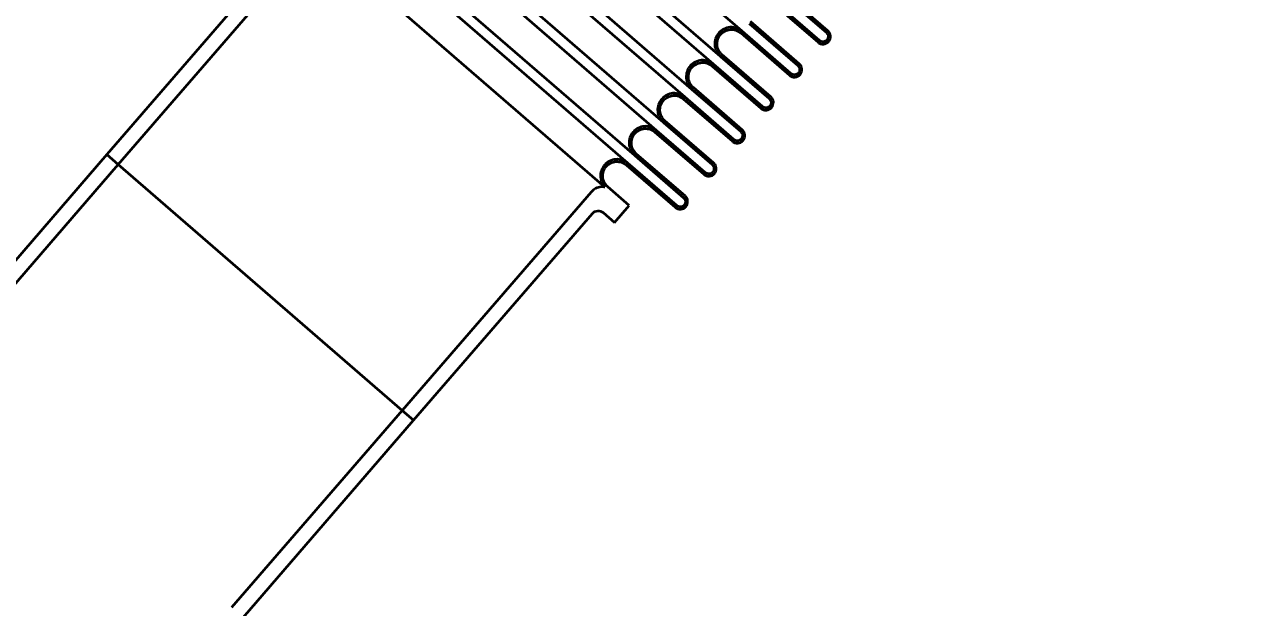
# Model space of a CAD drawing. Header units: millimetres. Extents: x -605 to 8012, y -2292 to 5879.
# Drawn here: x 5458.8 to 5594.1, y 2317.2 to 2381.9 of the extents above; entities that cross this region are included whole.
import ezdxf

# ---------------------------------------------------------------- set-up
doc = ezdxf.new("R2010")
doc.units = ezdxf.units.MM
doc.header["$LTSCALE"] = 5
doc.layers.add('Arestas Visíveis', color=7, linetype='Continuous', lineweight=35)
doc.layers.add('Dimensão', color=7, linetype='Continuous', lineweight=18, true_color=0x006400)
doc.styles.add('Texto_2_5_COTA - LNLS', font='SwissCLI.ttf')
doc.dimstyles.new('PADRAO-LNLS', dxfattribs={"dimscale": 5, "dimtxt": 2.5, "dimasz": 2.5, "dimexe": 1, "dimexo": 1, "dimgap": 0.25, "dimtad": 1, "dimdec": 1, "dimrnd": 1e-08, "dimzin": 0, "dimtxsty": 'Texto_2_5_COTA - LNLS', "dimcen": 0.09, "dimdle": 4, "dimclrd": 98, "dimclre": 98, "dimclrt": 1, "dimadec": 1, "dimazin": 0, "dimtfac": 0.6, "dimtdec": 3, "dimtmove": 0, "dimatfit": 3, "dimfxl": 1, "dimtolj": 1, "dimtzin": 0, "dimlwd": 15, "dimlwe": 15, "dimarcsym": 0})

# ---------------------------------------------------------------- blocks, each defined once
blk = doc.blocks.new('*D29')
at = {"layer": 'Defpoints', "color": 0, "linetype": 'Continuous', "transparency": 16777216}
for p in [(5101.32, 2083.83), (5040.88, 2036.1), (5098.36, 1963.31)]:
    blk.add_point(p, dxfattribs=at)
at = {"layer": 'Dimensão', "color": 98, "linetype": 'Continuous', "lineweight": 15, "transparency": 16777216}
for p, q in [((5093.57, 2093.64), (5085.82, 2103.45)), ((5044.8, 2039.2), (5105.24, 2086.93)), ((5102.28, 1966.41), (5162.72, 2014.14)), ((5166.54, 2001.23), (5174.29, 1991.42)), ((5376.08, 1735.87), (5174.29, 1991.42)), ((5830.08, 1735.87), (5376.08, 1735.87))]:
    blk.add_line(p, q, dxfattribs=at)
at = {"layer": 'Dimensão', "color": 98, "linetype": 'Continuous', "transparency": 16777216}
for points in [[(5095.2, 2094.93), (5091.93, 2092.35), (5101.32, 2083.83)], [(5168.18, 2002.52), (5164.91, 1999.94), (5158.8, 2011.04)]]:
    blk.add_solid(points, dxfattribs=at)
at = {"layer": 'Dimensão', "color": 1, "linetype": 'Continuous', "lineweight": 18, "transparency": 16777216, "insert": (5609.33, 1793.82), "char_height": 500, "attachment_point": 5, "style": 'Texto_2_5_COTA - LNLS'}
blk.add_mtext('\\A1;{\\H12.45;55,7 - (Centro Bloco Laminas e Centro Camara de Vacuo)}', dxfattribs=at)

msp = doc.modelspace()

# ---------------------------------------------------------------- linework, layer by layer
at = {"layer": 'Arestas Visíveis'}
for p, q in [((5538.44489, 2381.11797), (5505.42176, 2409.70018)), ((5536.0401, 2378.33954), (5503.01697, 2406.92175)), ((5535.27659, 2377.4574), (5502.25346, 2406.03961)), ((5532.10829, 2373.79683), (5499.08516, 2402.37904)), ((5532.8718, 2374.67897), (5499.84867, 2403.26118)), ((5529.7035, 2371.0184), (5496.68037, 2399.60061)), ((5528.93999, 2370.13626), (5495.91686, 2398.71848)), ((5526.5352, 2367.35783), (5493.51207, 2395.94004)), ((5525.76971, 2366.4774), (5492.75053, 2395.0562)), ((5523.22387, 2363.83486), (5490.50046, 2392.15766)), ((5487.82485, 2390.3818), (5467.97363, 2367.44624)), ((5469.23382, 2366.35551), (5490.17577, 2390.55127)), ((5547.02903, 2380.09101), (5541.61319, 2384.77854)), ((5542.3767, 2385.66067), (5547.79254, 2380.97315)), ((5547.95615, 2381.16218), (5542.54031, 2385.8497)), ((5541.44958, 2384.58951), (5546.86542, 2379.90198)), ((5539.2084, 2382.00011), (5544.62424, 2377.31258)), ((5544.78785, 2377.50161), (5539.37201, 2382.18913)), ((5538.28128, 2380.92894), (5543.69712, 2376.24141)), ((5543.86073, 2376.43044), (5538.44489, 2381.11797)), ((5536.0401, 2378.33954), (5541.45594, 2373.65201)), ((5541.61955, 2373.84104), (5536.20371, 2378.52857)), ((5535.11298, 2377.26837), (5540.52882, 2372.58084)), ((5540.69243, 2372.76987), (5535.27659, 2377.4574)), ((5532.8718, 2374.67897), (5538.28764, 2369.99144)), ((5538.45125, 2370.18047), (5533.03541, 2374.868)), ((5531.94468, 2373.6078), (5537.36052, 2368.92027)), ((5537.52413, 2369.1093), (5532.10829, 2373.79683)), ((5535.28295, 2366.5199), (5529.86711, 2371.20743)), ((5528.77638, 2369.94723), (5534.19222, 2365.2597)), ((5534.35583, 2365.44873), (5528.93999, 2370.13626)), ((5529.7035, 2371.0184), (5535.11934, 2366.33087)), ((5467.97363, 2367.44624), (5449.04532, 2345.57697)), ((5467.97363, 2367.44624), (5469.23382, 2366.35551)), ((5469.23382, 2366.35551), (5467.97363, 2367.44624)), ((5526.5352, 2367.35783), (5531.95104, 2362.6703)), ((5532.11465, 2362.85933), (5526.69881, 2367.54686)), ((5450.30552, 2344.48625), (5469.23382, 2366.35551)), ((5500.73872, 2339.08736), (5469.23382, 2366.35551)), ((5469.23382, 2366.35551), (5500.73872, 2339.08736)), ((5525.6061, 2366.28837), (5531.02392, 2361.59913)), ((5531.18753, 2361.78816), (5525.76971, 2366.4774)), ((5521.68066, 2363.28312), (5500.73872, 2339.08736)), ((5525.92188, 2361.8165), (5523.52853, 2363.888)), ((5524.28579, 2359.92621), (5525.92188, 2361.8165)), ((5501.99891, 2337.99663), (5521.85013, 2360.9322)), ((5523.02559, 2361.01694), (5524.28579, 2359.92621)), ((5500.73872, 2339.08736), (5481.81041, 2317.2181)), ((5500.73872, 2339.08736), (5501.99891, 2337.99663)), ((5501.99891, 2337.99663), (5500.73872, 2339.08736)), ((5483.07061, 2316.12737), (5501.99891, 2337.99663))]:
    msp.add_line(p, q, dxfattribs=at)
for points, knots in [([(5538.44489, 2381.11797), (5538.27344, 2381.26636), (5538.03692, 2381.40087), (5537.60655, 2381.54384), (5537.33655, 2381.5776), (5536.88423, 2381.545), (5536.62187, 2381.47286), (5536.21645, 2381.26964), (5536.00167, 2381.1026), (5535.70488, 2380.7597), (5535.57037, 2380.52318), (5535.4274, 2380.09281), (5535.39364, 2379.82281), (5535.42625, 2379.37049), (5535.49838, 2379.10813), (5535.7016, 2378.70271), (5535.86865, 2378.48793), (5536.0401, 2378.33954)], [0.1632585114, 0.1632585114, 0.1632585114, 0.1632585114, 0.2040731471, 0.2040731471, 0.2448877788, 0.2448877788, 0.2857024047, 0.2857024047, 0.3265170254, 0.3265170254, 0.367331646, 0.367331646, 0.4081462719, 0.4081462719, 0.4489609036, 0.4489609036, 0.4897755393, 0.4897755393, 0.4897755393, 0.4897755393]), ([(5536.20371, 2378.52857), (5536.05559, 2378.65677), (5535.91127, 2378.84233), (5535.7357, 2379.19258), (5535.67338, 2379.41924), (5535.64521, 2379.81001), (5535.67438, 2380.04327), (5535.7979, 2380.41508), (5535.91411, 2380.61942), (5536.17051, 2380.91566), (5536.35607, 2381.05997), (5536.70632, 2381.23554), (5536.93298, 2381.29786), (5537.32375, 2381.32603), (5537.55701, 2381.29687), (5537.92882, 2381.17335), (5538.13316, 2381.05714), (5538.28128, 2380.92894)], [0.1410440705, 0.1410440705, 0.1410440705, 0.1410440705, 0.1763050948, 0.1763050948, 0.2115661156, 0.2115661156, 0.2468271314, 0.2468271314, 0.2820881428, 0.2820881428, 0.3173491563, 0.3173491563, 0.3526101742, 0.3526101742, 0.3878711929, 0.3878711929, 0.4231322152, 0.4231322152, 0.4231322152, 0.4231322152]), ([(5546.86542, 2379.90198), (5546.94319, 2379.83468), (5547.05046, 2379.77367), (5547.24566, 2379.70882), (5547.36812, 2379.69351), (5547.57328, 2379.7083), (5547.69228, 2379.74101), (5547.87616, 2379.83319), (5547.97358, 2379.90895), (5548.04088, 2379.98672), (5548.10819, 2380.06448), (5548.1692, 2380.17176), (5548.23405, 2380.36696), (5548.24936, 2380.48942), (5548.23457, 2380.69457), (5548.20185, 2380.81357), (5548.10968, 2380.99745), (5548.03391, 2381.09487), (5547.95615, 2381.16218)], [0.2221444022, 0.2221444022, 0.2221444022, 0.2221444022, 0.2406564375, 0.2406564375, 0.2591684717, 0.2591684717, 0.2776805044, 0.2776805044, 0.2961925361, 0.2961925361, 0.2961925361, 0.3147045678, 0.3147045678, 0.3332166006, 0.3332166006, 0.3517286347, 0.3517286347, 0.37024067, 0.37024067, 0.37024067, 0.37024067]), ([(5547.79254, 2380.97315), (5547.84697, 2380.92603), (5547.90001, 2380.85784), (5547.96453, 2380.72912), (5547.98743, 2380.64583), (5547.99779, 2380.50222), (5547.98707, 2380.41649), (5547.94168, 2380.27985), (5547.89897, 2380.20476), (5547.85186, 2380.15033), (5547.80474, 2380.09589), (5547.73655, 2380.04286), (5547.60783, 2379.97833), (5547.52453, 2379.95543), (5547.38092, 2379.94508), (5547.2952, 2379.9558), (5547.15856, 2380.00119), (5547.08347, 2380.0439), (5547.02903, 2380.09101)], [0.1555010815, 0.1555010815, 0.1555010815, 0.1555010815, 0.1684595062, 0.1684595062, 0.1814179302, 0.1814179302, 0.1943763531, 0.1943763531, 0.2073347753, 0.2073347753, 0.2073347753, 0.2202931975, 0.2202931975, 0.2332516204, 0.2332516204, 0.2462100443, 0.2462100443, 0.259168469, 0.259168469, 0.259168469, 0.259168469]), ([(5535.27659, 2377.4574), (5535.10514, 2377.60579), (5534.86862, 2377.7403), (5534.43825, 2377.88327), (5534.16825, 2377.91703), (5533.71593, 2377.88443), (5533.45357, 2377.81229), (5533.04815, 2377.60907), (5532.83337, 2377.44203), (5532.53658, 2377.09913), (5532.40207, 2376.86261), (5532.2591, 2376.43224), (5532.22534, 2376.16224), (5532.25795, 2375.70992), (5532.33008, 2375.44756), (5532.5333, 2375.04214), (5532.70035, 2374.82736), (5532.8718, 2374.67897)], [0.1632585114, 0.1632585114, 0.1632585114, 0.1632585114, 0.2040731471, 0.2040731471, 0.2448877788, 0.2448877788, 0.2857024047, 0.2857024047, 0.3265170254, 0.3265170254, 0.367331646, 0.367331646, 0.4081462719, 0.4081462719, 0.4489609036, 0.4489609036, 0.4897755393, 0.4897755393, 0.4897755393, 0.4897755393]), ([(5533.03541, 2374.868), (5532.88729, 2374.9962), (5532.74297, 2375.18176), (5532.5674, 2375.53201), (5532.50508, 2375.75867), (5532.47691, 2376.14944), (5532.50608, 2376.3827), (5532.6296, 2376.75451), (5532.74581, 2376.95885), (5533.00221, 2377.25509), (5533.18777, 2377.3994), (5533.53802, 2377.57497), (5533.76468, 2377.63729), (5534.15545, 2377.66546), (5534.38871, 2377.6363), (5534.76052, 2377.51278), (5534.96486, 2377.39657), (5535.11298, 2377.26837)], [0.1410440705, 0.1410440705, 0.1410440705, 0.1410440705, 0.1763050948, 0.1763050948, 0.2115661156, 0.2115661156, 0.2468271314, 0.2468271314, 0.2820881428, 0.2820881428, 0.3173491563, 0.3173491563, 0.3526101742, 0.3526101742, 0.3878711929, 0.3878711929, 0.4231322152, 0.4231322152, 0.4231322152, 0.4231322152]), ([(5543.69712, 2376.24141), (5543.77489, 2376.17411), (5543.88216, 2376.1131), (5544.07736, 2376.04825), (5544.19982, 2376.03294), (5544.40498, 2376.04773), (5544.52398, 2376.08045), (5544.70786, 2376.17262), (5544.80528, 2376.24838), (5544.87258, 2376.32615), (5544.93989, 2376.40391), (5545.0009, 2376.51119), (5545.06575, 2376.70639), (5545.08106, 2376.82885), (5545.06627, 2377.034), (5545.03355, 2377.153), (5544.94138, 2377.33688), (5544.86561, 2377.4343), (5544.78785, 2377.50161)], [0.2221444022, 0.2221444022, 0.2221444022, 0.2221444022, 0.2406564375, 0.2406564375, 0.2591684717, 0.2591684717, 0.2776805044, 0.2776805044, 0.2961925361, 0.2961925361, 0.2961925361, 0.3147045678, 0.3147045678, 0.3332166006, 0.3332166006, 0.3517286347, 0.3517286347, 0.37024067, 0.37024067, 0.37024067, 0.37024067]), ([(5544.62424, 2377.31258), (5544.67867, 2377.26546), (5544.73171, 2377.19727), (5544.79623, 2377.06855), (5544.81913, 2376.98526), (5544.82949, 2376.84165), (5544.81877, 2376.75592), (5544.77338, 2376.61928), (5544.73067, 2376.54419), (5544.68356, 2376.48976), (5544.63644, 2376.43532), (5544.56825, 2376.38229), (5544.43953, 2376.31776), (5544.35623, 2376.29486), (5544.21262, 2376.28451), (5544.1269, 2376.29523), (5543.99026, 2376.34062), (5543.91517, 2376.38333), (5543.86073, 2376.43044)], [0.1555010815, 0.1555010815, 0.1555010815, 0.1555010815, 0.1684595059, 0.1684595059, 0.1814179294, 0.1814179294, 0.1943763527, 0.1943763527, 0.2073347753, 0.2073347753, 0.2073347753, 0.2202931975, 0.2202931975, 0.2332516204, 0.2332516204, 0.2462100443, 0.2462100443, 0.259168469, 0.259168469, 0.259168469, 0.259168469]), ([(5532.10829, 2373.79683), (5531.93684, 2373.94522), (5531.70032, 2374.07973), (5531.26995, 2374.2227), (5530.99995, 2374.25646), (5530.54763, 2374.22386), (5530.28527, 2374.15172), (5529.87985, 2373.9485), (5529.66507, 2373.78146), (5529.36828, 2373.43856), (5529.23377, 2373.20204), (5529.0908, 2372.77167), (5529.05704, 2372.50167), (5529.08965, 2372.04935), (5529.16178, 2371.78699), (5529.365, 2371.38158), (5529.53205, 2371.16679), (5529.7035, 2371.0184)], [0.1632585114, 0.1632585114, 0.1632585114, 0.1632585114, 0.2040731471, 0.2040731471, 0.2448877788, 0.2448877788, 0.2857024047, 0.2857024047, 0.3265170254, 0.3265170254, 0.367331646, 0.367331646, 0.4081462719, 0.4081462719, 0.4489609036, 0.4489609036, 0.4897755393, 0.4897755393, 0.4897755393, 0.4897755393]), ([(5529.86711, 2371.20743), (5529.71899, 2371.33563), (5529.57467, 2371.52119), (5529.3991, 2371.87144), (5529.33678, 2372.0981), (5529.30861, 2372.48887), (5529.33778, 2372.72213), (5529.4613, 2373.09394), (5529.57751, 2373.29828), (5529.83391, 2373.59452), (5530.01947, 2373.73883), (5530.36972, 2373.9144), (5530.59638, 2373.97672), (5530.98715, 2374.00489), (5531.22041, 2373.97573), (5531.59222, 2373.85221), (5531.79656, 2373.736), (5531.94468, 2373.6078)], [0.1410440705, 0.1410440705, 0.1410440705, 0.1410440705, 0.1763050948, 0.1763050948, 0.2115661156, 0.2115661156, 0.2468271314, 0.2468271314, 0.2820881428, 0.2820881428, 0.3173491542, 0.3173491542, 0.3526101701, 0.3526101701, 0.3878711909, 0.3878711909, 0.4231322152, 0.4231322152, 0.4231322152, 0.4231322152]), ([(5540.52882, 2372.58084), (5540.60659, 2372.51354), (5540.71386, 2372.45253), (5540.90906, 2372.38768), (5541.03152, 2372.37237), (5541.23668, 2372.38716), (5541.35568, 2372.41988), (5541.53956, 2372.51205), (5541.63698, 2372.58781), (5541.70428, 2372.66558), (5541.77159, 2372.74334), (5541.8326, 2372.85062), (5541.89745, 2373.04582), (5541.91276, 2373.16828), (5541.89797, 2373.37344), (5541.86525, 2373.49243), (5541.77308, 2373.67631), (5541.69731, 2373.77373), (5541.61955, 2373.84104)], [0.2221444022, 0.2221444022, 0.2221444022, 0.2221444022, 0.2406564375, 0.2406564375, 0.2591684717, 0.2591684717, 0.2776805044, 0.2776805044, 0.2961925361, 0.2961925361, 0.2961925361, 0.3147045678, 0.3147045678, 0.3332166006, 0.3332166006, 0.3517286347, 0.3517286347, 0.37024067, 0.37024067, 0.37024067, 0.37024067]), ([(5541.45594, 2373.65201), (5541.51037, 2373.6049), (5541.56341, 2373.5367), (5541.62793, 2373.40799), (5541.65083, 2373.32469), (5541.66119, 2373.18108), (5541.65047, 2373.09536), (5541.60508, 2372.95872), (5541.56237, 2372.88362), (5541.51526, 2372.82919), (5541.46814, 2372.77475), (5541.39995, 2372.72172), (5541.27123, 2372.6572), (5541.18793, 2372.63429), (5541.04432, 2372.62394), (5540.9586, 2372.63466), (5540.82196, 2372.68005), (5540.74687, 2372.72276), (5540.69243, 2372.76987)], [0.1555010815, 0.1555010815, 0.1555010815, 0.1555010815, 0.1684595062, 0.1684595062, 0.1814179302, 0.1814179302, 0.1943763531, 0.1943763531, 0.2073347753, 0.2073347753, 0.2073347753, 0.2202931975, 0.2202931975, 0.2332516204, 0.2332516204, 0.2462100443, 0.2462100443, 0.259168469, 0.259168469, 0.259168469, 0.259168469]), ([(5528.93999, 2370.13626), (5528.76854, 2370.28465), (5528.53202, 2370.41916), (5528.10165, 2370.56213), (5527.83165, 2370.59589), (5527.37933, 2370.56329), (5527.11697, 2370.49115), (5526.71155, 2370.28793), (5526.49677, 2370.12089), (5526.19998, 2369.77799), (5526.06547, 2369.54147), (5525.9225, 2369.1111), (5525.88874, 2368.8411), (5525.92135, 2368.38878), (5525.99348, 2368.12642), (5526.1967, 2367.72101), (5526.36375, 2367.50622), (5526.5352, 2367.35783)], [0.1632585114, 0.1632585114, 0.1632585114, 0.1632585114, 0.2040731471, 0.2040731471, 0.2448877788, 0.2448877788, 0.2857024047, 0.2857024047, 0.3265170254, 0.3265170254, 0.3673316484, 0.3673316484, 0.4081462767, 0.4081462767, 0.448960906, 0.448960906, 0.4897755393, 0.4897755393, 0.4897755393, 0.4897755393]), ([(5526.69881, 2367.54686), (5526.55069, 2367.67506), (5526.40637, 2367.86062), (5526.2308, 2368.21087), (5526.16848, 2368.43753), (5526.14031, 2368.8283), (5526.16948, 2369.06156), (5526.293, 2369.43337), (5526.40921, 2369.63771), (5526.66561, 2369.93395), (5526.85117, 2370.07827), (5527.20142, 2370.25383), (5527.42808, 2370.31615), (5527.81885, 2370.34432), (5528.05211, 2370.31516), (5528.42392, 2370.19164), (5528.62826, 2370.07543), (5528.77638, 2369.94723)], [0.1410440705, 0.1410440705, 0.1410440705, 0.1410440705, 0.1763050948, 0.1763050948, 0.2115661156, 0.2115661156, 0.2468271314, 0.2468271314, 0.2820881428, 0.2820881428, 0.3173491563, 0.3173491563, 0.3526101742, 0.3526101742, 0.3878711929, 0.3878711929, 0.4231322152, 0.4231322152, 0.4231322152, 0.4231322152]), ([(5537.36052, 2368.92027), (5537.43829, 2368.85297), (5537.54556, 2368.79196), (5537.74076, 2368.72711), (5537.86322, 2368.7118), (5538.06838, 2368.72659), (5538.18738, 2368.75931), (5538.37126, 2368.85148), (5538.46868, 2368.92725), (5538.53598, 2369.00501), (5538.60329, 2369.08277), (5538.6643, 2369.19005), (5538.72915, 2369.38525), (5538.74446, 2369.50771), (5538.72967, 2369.71287), (5538.69695, 2369.83186), (5538.60478, 2370.01574), (5538.52901, 2370.11316), (5538.45125, 2370.18047)], [0.2221444022, 0.2221444022, 0.2221444022, 0.2221444022, 0.2406564375, 0.2406564375, 0.2591684717, 0.2591684717, 0.2776805044, 0.2776805044, 0.2961925361, 0.2961925361, 0.2961925361, 0.3147045678, 0.3147045678, 0.3332166006, 0.3332166006, 0.3517286347, 0.3517286347, 0.37024067, 0.37024067, 0.37024067, 0.37024067]), ([(5538.28764, 2369.99144), (5538.34207, 2369.94433), (5538.39511, 2369.87613), (5538.45963, 2369.74742), (5538.48253, 2369.66412), (5538.49289, 2369.52051), (5538.48217, 2369.43479), (5538.43678, 2369.29815), (5538.39407, 2369.22305), (5538.34695, 2369.16862), (5538.29984, 2369.11418), (5538.23165, 2369.06115), (5538.10293, 2368.99663), (5538.01963, 2368.97372), (5537.87602, 2368.96337), (5537.7903, 2368.97409), (5537.65366, 2369.01948), (5537.57857, 2369.06219), (5537.52413, 2369.1093)], [0.1555010815, 0.1555010815, 0.1555010815, 0.1555010815, 0.1684595062, 0.1684595062, 0.1814179302, 0.1814179302, 0.1943763531, 0.1943763531, 0.2073347753, 0.2073347753, 0.2073347753, 0.2202931975, 0.2202931975, 0.2332516204, 0.2332516204, 0.2462100443, 0.2462100443, 0.259168469, 0.259168469, 0.259168469, 0.259168469]), ([(5525.76971, 2366.4774), (5525.59827, 2366.62579), (5525.36174, 2366.7603), (5524.93137, 2366.90327), (5524.66138, 2366.93703), (5524.20905, 2366.90443), (5523.94669, 2366.83229), (5523.54128, 2366.62907), (5523.32649, 2366.46203), (5523.02971, 2366.11913), (5522.8952, 2365.88261), (5522.75223, 2365.45224), (5522.71847, 2365.18224), (5522.75107, 2364.72992), (5522.82321, 2364.46756), (5522.99831, 2364.11825), (5523.10394, 2363.96341), (5523.22387, 2363.83486)], [0.1632585114, 0.1632585114, 0.1632585114, 0.1632585114, 0.2040731471, 0.2040731471, 0.2448877788, 0.2448877788, 0.2857024048, 0.2857024048, 0.3265170254, 0.3265170254, 0.367331646, 0.367331646, 0.4081462719, 0.4081462719, 0.4489609036, 0.4489609036, 0.4784788689, 0.4784788689, 0.4784788689, 0.4784788689]), ([(5523.52853, 2363.888), (5523.38041, 2364.0162), (5523.2361, 2364.20176), (5523.06053, 2364.55201), (5522.99821, 2364.77867), (5522.97004, 2365.16944), (5522.9992, 2365.4027), (5523.12272, 2365.77451), (5523.23893, 2365.97885), (5523.49533, 2366.27509), (5523.68089, 2366.41941), (5524.03114, 2366.59497), (5524.2578, 2366.65729), (5524.64858, 2366.68546), (5524.88184, 2366.6563), (5525.25364, 2366.53278), (5525.45799, 2366.41657), (5525.6061, 2366.28837)], [0.1410440705, 0.1410440705, 0.1410440705, 0.1410440705, 0.1763050948, 0.1763050948, 0.2115661156, 0.2115661156, 0.2468271314, 0.2468271314, 0.2820881428, 0.2820881428, 0.3173491542, 0.3173491542, 0.3526101701, 0.3526101701, 0.3878711909, 0.3878711909, 0.4231322152, 0.4231322152, 0.4231322152, 0.4231322152]), ([(5534.19222, 2365.2597), (5534.26999, 2365.1924), (5534.37726, 2365.13139), (5534.57246, 2365.06654), (5534.69492, 2365.05123), (5534.90008, 2365.06602), (5535.01908, 2365.09874), (5535.20296, 2365.19091), (5535.30038, 2365.26668), (5535.36768, 2365.34444), (5535.43499, 2365.4222), (5535.496, 2365.52948), (5535.56085, 2365.72468), (5535.57616, 2365.84714), (5535.56137, 2366.0523), (5535.52865, 2366.17129), (5535.43648, 2366.35518), (5535.36071, 2366.45259), (5535.28295, 2366.5199)], [0.2221444022, 0.2221444022, 0.2221444022, 0.2221444022, 0.2406564375, 0.2406564375, 0.2591684717, 0.2591684717, 0.2776805044, 0.2776805044, 0.2961925361, 0.2961925361, 0.2961925361, 0.3147045678, 0.3147045678, 0.3332166006, 0.3332166006, 0.3517286347, 0.3517286347, 0.37024067, 0.37024067, 0.37024067, 0.37024067]), ([(5535.11934, 2366.33087), (5535.17377, 2366.28376), (5535.22681, 2366.21556), (5535.29133, 2366.08685), (5535.31423, 2366.00355), (5535.32459, 2365.85994), (5535.31387, 2365.77422), (5535.26848, 2365.63758), (5535.22577, 2365.56248), (5535.17865, 2365.50805), (5535.13154, 2365.45361), (5535.06335, 2365.40058), (5534.93463, 2365.33606), (5534.85133, 2365.31315), (5534.70772, 2365.3028), (5534.622, 2365.31352), (5534.48536, 2365.35891), (5534.41027, 2365.40162), (5534.35583, 2365.44873)], [0.1555010815, 0.1555010815, 0.1555010815, 0.1555010815, 0.1684595062, 0.1684595062, 0.1814179302, 0.1814179302, 0.1943763531, 0.1943763531, 0.2073347753, 0.2073347753, 0.2073347753, 0.2202931975, 0.2202931975, 0.2332516204, 0.2332516204, 0.2462100443, 0.2462100443, 0.259168469, 0.259168469, 0.259168469, 0.259168469]), ([(5523.22387, 2363.83486), (5523.08863, 2363.85816), (5522.94712, 2363.86384), (5522.61587, 2363.83996), (5522.37787, 2363.77453), (5522.01011, 2363.59018), (5521.81527, 2363.43865), (5521.68066, 2363.28312)], [0.19938917437, 0.19938917437, 0.19938917437, 0.19938917437, 0.22214441947, 0.22214441947, 0.25916848601, 0.25916848601, 0.29619254812, 0.29619254812, 0.29619254812, 0.29619254812]), ([(5531.02392, 2361.59913), (5531.10169, 2361.53183), (5531.20896, 2361.47082), (5531.40416, 2361.40597), (5531.52662, 2361.39066), (5531.73178, 2361.40545), (5531.85078, 2361.43817), (5532.03466, 2361.53034), (5532.13208, 2361.60611), (5532.19938, 2361.68387), (5532.26669, 2361.76163), (5532.3277, 2361.86891), (5532.39255, 2362.06411), (5532.40786, 2362.18657), (5532.39307, 2362.39173), (5532.36035, 2362.51073), (5532.26818, 2362.69461), (5532.19241, 2362.79203), (5532.11465, 2362.85933)], [0.2221444022, 0.2221444022, 0.2221444022, 0.2221444022, 0.2406564375, 0.2406564375, 0.2591684717, 0.2591684717, 0.2776805044, 0.2776805044, 0.2961925361, 0.2961925361, 0.2961925361, 0.3147045678, 0.3147045678, 0.3332166006, 0.3332166006, 0.3517286347, 0.3517286347, 0.37024067, 0.37024067, 0.37024067, 0.37024067]), ([(5531.95104, 2362.6703), (5532.00547, 2362.62319), (5532.05851, 2362.55499), (5532.12303, 2362.42628), (5532.14593, 2362.34298), (5532.15629, 2362.19937), (5532.14557, 2362.11365), (5532.10018, 2361.97701), (5532.05747, 2361.90191), (5532.01035, 2361.84748), (5531.96324, 2361.79304), (5531.89505, 2361.74001), (5531.76633, 2361.67549), (5531.68303, 2361.65258), (5531.53942, 2361.64223), (5531.4537, 2361.65295), (5531.31706, 2361.69834), (5531.24197, 2361.74105), (5531.18753, 2361.78816)], [0.1555010815, 0.1555010815, 0.1555010815, 0.1555010815, 0.1684595062, 0.1684595062, 0.1814179302, 0.1814179302, 0.1943763531, 0.1943763531, 0.2073347753, 0.2073347753, 0.2073347753, 0.2202931975, 0.2202931975, 0.2332516204, 0.2332516204, 0.2462100443, 0.2462100443, 0.259168469, 0.259168469, 0.259168469, 0.259168469]), ([(5521.85013, 2360.9322), (5521.91744, 2361.00996), (5522.01486, 2361.08573), (5522.19874, 2361.1779), (5522.31773, 2361.21062), (5522.52289, 2361.22541), (5522.64535, 2361.2101), (5522.84055, 2361.14525), (5522.94783, 2361.08424), (5523.02559, 2361.01694)], [0.14809627296, 0.14809627296, 0.14809627296, 0.14809627296, 0.16660830418, 0.16660830418, 0.1851203373, 0.1851203373, 0.20363237263, 0.20363237263, 0.22214440966, 0.22214440966, 0.22214440966, 0.22214440966])]:
    msp.add_open_spline(points, degree=3, knots=knots, dxfattribs=at)

# ---------------------------------------------------------------- dimensions: what is measured, and where the dimension line sits
at = {"layer": 'Dimensão', "color": 98, "linetype": 'Continuous', "lineweight": 18, "true_color": 0x006400}
dim = msp.add_linear_dim(base=(5101.31549, 2083.83002), p1=(5098.358, 1963.31148), p2=(5040.87693, 2036.10499), angle=308.2962271, text='{\\H12.45;<> - (Centro Bloco Laminas e Centro Camara de Vacuo)}', dimstyle='PADRAO-LNLS', override={"dimscale": 5, "dimtxt": 100, "dimgap": 10, "dimtih": 1, "dimtoh": 1, "dimdec": 1, "dimlfac": 0.6, "dimpost": '', "dimtol": 0, "dimlim": 0, "dimtp": 0, "dimtm": 0, "dimtdec": 3, "dimtofl": 0, "dimtmove": 1, "dimatfit": 2}, dxfattribs=at)
dim.commit()
dim.dimension.update_dxf_attribs({"geometry": '*D29', "text_midpoint": (5381.54912, 1735.87204), "dimtype": 160})

doc.saveas('drawing.dxf')
